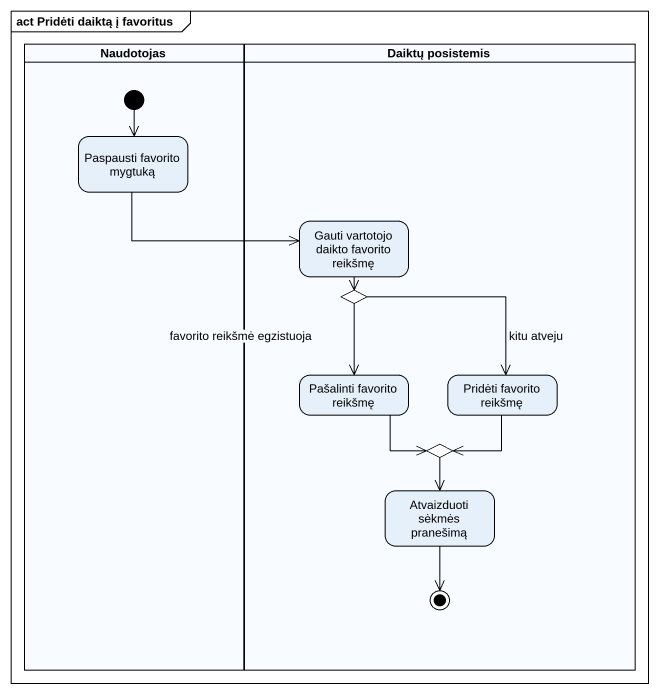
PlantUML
@startuml
mainframe act Pridėti daiktą į favoritus
hide empty description
state Naudotojas <<partition>> {
  state "Paspausti favorito mygtuką" as Paspausti_favorito_mygtuką
  [*] --> Paspausti_favorito_mygtuką
}
state "Daiktų posistemis" as Daiktų_posistemis <<partition>> {
  state "Gauti vartotojo daikto favorito reikšmę" as Gauti_vartotojo_daikto
  state choice1 <<choice>>
  state "Pašalinti favorito reikšmę" as Pašalinti_favorito_reikšmę
  state "Pridėti favorito reikšmę" as Pridėti_favorito_reikšmę
  state choice2 <<choice>>
  state "Atvaizduoti sėkmės pranešimą" as Atvaizduoti_sėkmės_pranešimą
  Atvaizduoti_sėkmės_pranešimą --> [*]
}
Paspausti_favorito_mygtuką -right-> Gauti_vartotojo_daikto
Gauti_vartotojo_daikto --> choice1
choice1 --> Pašalinti_favorito_reikšmę : favorito reikšmė egzistuoja
choice1 --> Pridėti_favorito_reikšmę : kitu atveju
Pašalinti_favorito_reikšmę --> choice2
Pridėti_favorito_reikšmę --> choice2
choice2 --> Atvaizduoti_sėkmės_pranešimą
@enduml
